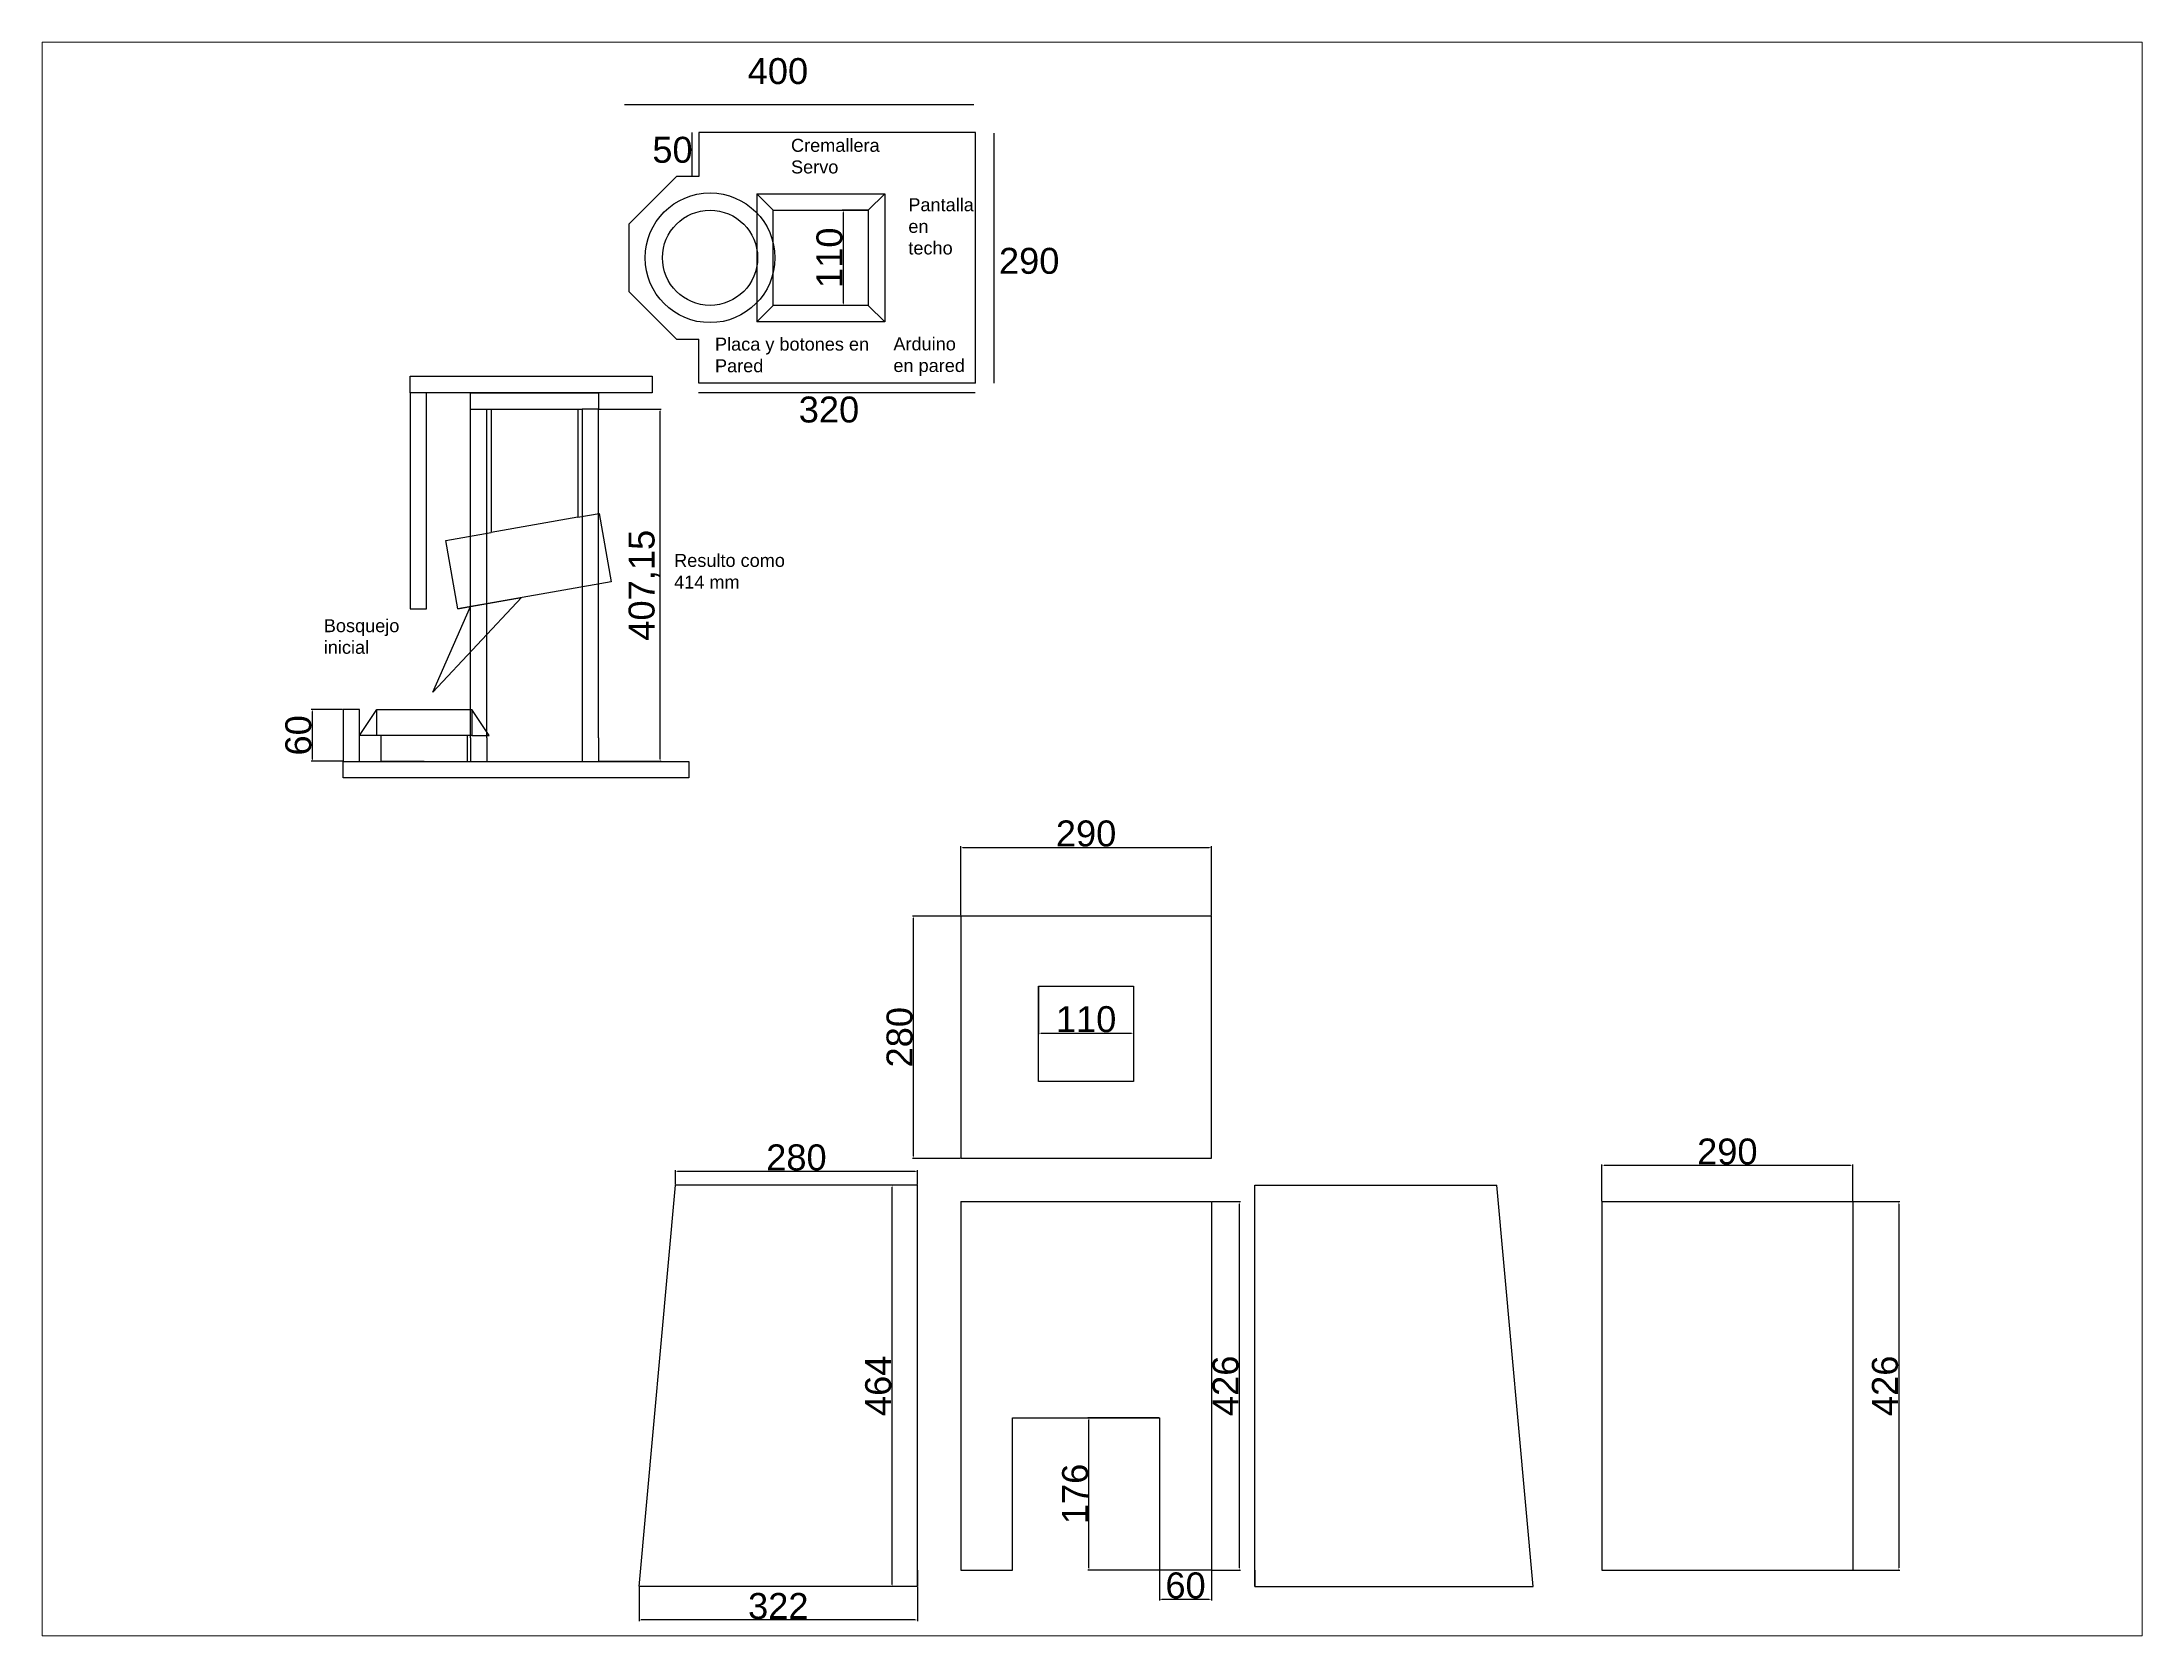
# Paper-space layout 'Layout1' of a CAD drawing. Header units: millimetres. Extents: x 26 to 231, y 20 to 176.
# The model-space entities are those that its viewports show. They can reach past a viewport. Long polylines and large blocks are cut down to what shows.
import ezdxf

# ---------------------------------------------------------------- set-up
doc = ezdxf.new("R2010")
doc.units = ezdxf.units.MM
for name, color, linetype in [('Chasis', 30, 'Continuous'), ('Cotas', 4, 'Continuous'), ('Elemento', 3, 'Continuous'), ('Mecanismo', 7, 'Continuous'), ('Vigas madera', 2, 'Continuous')]:
    doc.layers.add(name, color=color, linetype=linetype)
doc.styles.get("Standard").update_dxf_attribs({"font": 'arial.ttf'})
doc.dimstyles.new('ISO-25', dxfattribs={"dimtxt": 2.5, "dimasz": 2.5, "dimexe": 1.25, "dimexo": 0.625, "dimtad": 1, "dimtxsty": 'Standard', "dimcen": 2.5, "dimadec": 0, "dimazin": 0, "dimtfac": 1, "dimtmove": 0, "dimatfit": 3, "dimfxl": 1, "dimarcsym": 0})

# ---------------------------------------------------------------- blocks, each defined once
blk = doc.blocks.new('*D1')
at = {"layer": 'Cotas', "color": 0, "lineweight": -2, "transparency": 16777216}
for p, q in [((148.6, 380), (220.5, 380)), ((219.2, -24.6), (219.2, 377.5)), ((148.6, -27.1), (220.5, -27.1))]:
    blk.add_line(p, q, dxfattribs=at)
at = {"layer": 'Cotas', "color": 0, "transparency": 16777216}
for points in [[(218.8, 377.5), (219.6, 377.5), (219.2, 380)], [(218.8, -24.6), (219.6, -24.6), (219.2, -27.1)]]:
    blk.add_solid(points, dxfattribs=at)
at = {"layer": 'Defpoints', "color": 0, "transparency": 16777216}
for p in [(148, 380), (219.2, 380), (148, -27.1)]:
    blk.add_point(p, dxfattribs=at)
at = {"layer": 'Cotas', "color": 0, "transparency": 16777216, "insert": (200.6, 176.4), "char_height": 2.5, "attachment_point": 5, "rotation": 90}
blk.add_mtext('{\\H12x;407,15}', dxfattribs=at)
blk = doc.blocks.new('*D4')
at = {"layer": 'Cotas', "color": 0, "lineweight": -2, "transparency": 16777216}
for p, q in [((459.4, 610), (429.9, 610)), ((431.2, 502.5), (431.2, 607.5)), ((459.4, 500), (429.9, 500))]:
    blk.add_line(p, q, dxfattribs=at)
at = {"layer": 'Cotas', "color": 0, "transparency": 16777216}
for points in [[(430.8, 607.5), (431.6, 607.5), (431.2, 610)], [(430.8, 502.5), (431.6, 502.5), (431.2, 500)]]:
    blk.add_solid(points, dxfattribs=at)
at = {"layer": 'Defpoints', "color": 0, "transparency": 16777216}
for p in [(431.2, 610), (460, 610), (460, 500)]:
    blk.add_point(p, dxfattribs=at)
at = {"layer": 'Cotas', "color": 0, "transparency": 16777216, "insert": (415.2, 555), "char_height": 2.5, "attachment_point": 5, "rotation": 90}
blk.add_mtext('{\\H12x;110}', dxfattribs=at)
blk = doc.blocks.new('*D5')
at = {"layer": 'Cotas', "color": 0, "lineweight": -2, "transparency": 16777216}
for p, q in [((-148.1, 32.9), (-184.3, 32.9)), ((-183, 30.4), (-183, -24.6)), ((-148.1, -27.1), (-184.3, -27.1))]:
    blk.add_line(p, q, dxfattribs=at)
at = {"layer": 'Cotas', "color": 0, "transparency": 16777216}
for points in [[(-183.5, 30.4), (-182.6, 30.4), (-183, 32.9)], [(-183.5, -24.6), (-182.6, -24.6), (-183, -27.1)]]:
    blk.add_solid(points, dxfattribs=at)
at = {"layer": 'Defpoints', "color": 0, "transparency": 16777216}
for p in [(-147.4, 32.9), (-183, -27.1), (-147.4, -27.1)]:
    blk.add_point(p, dxfattribs=at)
at = {"layer": 'Cotas', "color": 0, "transparency": 16777216, "insert": (-199, 2.9), "char_height": 2.5, "attachment_point": 5, "rotation": 90}
blk.add_mtext('{\\H12x;60}', dxfattribs=at)
blk = doc.blocks.new('*D6')
at = {"layer": 'Cotas', "color": 0, "lineweight": -2, "transparency": 16777216}
for p, q in [((656.9, -287.7), (656.9, -342.6)), ((766.9, -287.7), (766.9, -342.6)), ((659.4, -341.4), (764.4, -341.4))]:
    blk.add_line(p, q, dxfattribs=at)
at = {"layer": 'Cotas', "color": 0, "transparency": 16777216}
for points in [[(659.4, -341), (659.4, -341.8), (656.9, -341.4)], [(764.4, -341), (764.4, -341.8), (766.9, -341.4)]]:
    blk.add_solid(points, dxfattribs=at)
at = {"layer": 'Defpoints', "color": 0, "transparency": 16777216}
for p in [(656.9, -287.1), (766.9, -287.1), (766.9, -341.4)]:
    blk.add_point(p, dxfattribs=at)
at = {"layer": 'Cotas', "color": 0, "transparency": 16777216, "insert": (711.9, -325.4), "char_height": 2.5, "attachment_point": 5}
blk.add_mtext('{\\H12x;110}', dxfattribs=at)
blk = doc.blocks.new('*D7')
at = {"layer": 'Cotas', "color": 0, "lineweight": -2, "transparency": 16777216}
for p, q in [((566.3, -206.1), (511, -206.1)), ((512.2, -483.6), (512.2, -208.6)), ((566.3, -486.1), (511, -486.1))]:
    blk.add_line(p, q, dxfattribs=at)
at = {"layer": 'Cotas', "color": 0, "transparency": 16777216}
for points in [[(511.8, -208.6), (512.7, -208.6), (512.2, -206.1)], [(511.8, -483.6), (512.7, -483.6), (512.2, -486.1)]]:
    blk.add_solid(points, dxfattribs=at)
at = {"layer": 'Defpoints', "color": 0, "transparency": 16777216}
for p in [(512.2, -206.1), (566.9, -206.1), (566.9, -486.1)]:
    blk.add_point(p, dxfattribs=at)
at = {"layer": 'Cotas', "color": 0, "transparency": 16777216, "insert": (496.3, -346.1), "char_height": 2.5, "attachment_point": 5, "rotation": 90}
blk.add_mtext('{\\H12x;280}', dxfattribs=at)
blk = doc.blocks.new('*D8')
at = {"layer": 'Cotas', "color": 0, "lineweight": -2, "transparency": 16777216}
for p, q in [((566.9, -205.5), (566.9, -125.4)), ((569.4, -126.6), (854.4, -126.6)), ((856.9, -205.5), (856.9, -125.4))]:
    blk.add_line(p, q, dxfattribs=at)
at = {"layer": 'Cotas', "color": 0, "transparency": 16777216}
for points in [[(569.4, -126.2), (569.4, -127), (566.9, -126.6)], [(854.4, -126.2), (854.4, -127), (856.9, -126.6)]]:
    blk.add_solid(points, dxfattribs=at)
at = {"layer": 'Defpoints', "color": 0, "transparency": 16777216}
for p in [(856.9, -126.6), (566.9, -206.1), (856.9, -206.1)]:
    blk.add_point(p, dxfattribs=at)
at = {"layer": 'Cotas', "color": 0, "transparency": 16777216, "insert": (711.9, -110.7), "char_height": 2.5, "attachment_point": 5}
blk.add_mtext('{\\H12x;290}', dxfattribs=at)
blk = doc.blocks.new('*D9')
at = {"layer": 'Cotas', "color": 0, "lineweight": -2, "transparency": 16777216}
for p, q in [((857.5, -536.1), (890.5, -536.1)), ((889.3, -959.6), (889.3, -538.6)), ((857.5, -962.1), (890.5, -962.1))]:
    blk.add_line(p, q, dxfattribs=at)
at = {"layer": 'Cotas', "color": 0, "transparency": 16777216}
for points in [[(888.9, -538.6), (889.7, -538.6), (889.3, -536.1)], [(888.9, -959.6), (889.7, -959.6), (889.3, -962.1)]]:
    blk.add_solid(points, dxfattribs=at)
at = {"layer": 'Defpoints', "color": 0, "transparency": 16777216}
for p in [(856.9, -536.1), (889.3, -536.1), (856.9, -962.1)]:
    blk.add_point(p, dxfattribs=at)
at = {"layer": 'Cotas', "color": 0, "transparency": 16777216, "insert": (873.3, -749.1), "char_height": 2.5, "attachment_point": 5, "rotation": 90}
blk.add_mtext('{\\H12x;426}', dxfattribs=at)
blk = doc.blocks.new('*D10')
at = {"layer": 'Cotas', "color": 0, "lineweight": -2, "transparency": 16777216}
for p, q in [((796.3, -786.1), (714, -786.1)), ((715.2, -959.6), (715.2, -788.6)), ((796.3, -962.1), (714, -962.1))]:
    blk.add_line(p, q, dxfattribs=at)
at = {"layer": 'Cotas', "color": 0, "transparency": 16777216}
for points in [[(714.8, -788.6), (715.6, -788.6), (715.2, -786.1)], [(714.8, -959.6), (715.6, -959.6), (715.2, -962.1)]]:
    blk.add_solid(points, dxfattribs=at)
at = {"layer": 'Defpoints', "color": 0, "transparency": 16777216}
for p in [(715.2, -786.1), (796.9, -786.1), (796.9, -962.1)]:
    blk.add_point(p, dxfattribs=at)
at = {"layer": 'Cotas', "color": 0, "transparency": 16777216, "insert": (699.3, -874.1), "char_height": 2.5, "attachment_point": 5, "rotation": 90}
blk.add_mtext('{\\H12x;176}', dxfattribs=at)
blk = doc.blocks.new('*D11')
at = {"layer": 'Cotas', "color": 0, "lineweight": -2, "transparency": 16777216}
for p, q in [((796.9, -962.7), (796.9, -997.2)), ((856.9, -962.7), (856.9, -997.2)), ((854.4, -996), (799.4, -996))]:
    blk.add_line(p, q, dxfattribs=at)
at = {"layer": 'Cotas', "color": 0, "transparency": 16777216}
for points in [[(799.4, -995.5), (799.4, -996.4), (796.9, -996)], [(854.4, -995.5), (854.4, -996.4), (856.9, -996)]]:
    blk.add_solid(points, dxfattribs=at)
at = {"layer": 'Defpoints', "color": 0, "transparency": 16777216}
for p in [(796.9, -962.1), (856.9, -962.1), (796.9, -996)]:
    blk.add_point(p, dxfattribs=at)
at = {"layer": 'Cotas', "color": 0, "transparency": 16777216, "insert": (826.9, -980), "char_height": 2.5, "attachment_point": 5}
blk.add_mtext('{\\H12x;60}', dxfattribs=at)
blk = doc.blocks.new('*D12')
at = {"layer": 'Cotas', "color": 0, "lineweight": -2, "transparency": 16777216}
for p, q in [((516.3, -517.1), (486.3, -517.1)), ((487.5, -978.6), (487.5, -519.6)), ((516.3, -981.1), (486.3, -981.1))]:
    blk.add_line(p, q, dxfattribs=at)
at = {"layer": 'Cotas', "color": 0, "transparency": 16777216}
for points in [[(487.1, -519.6), (487.9, -519.6), (487.5, -517.1)], [(487.1, -978.6), (487.9, -978.6), (487.5, -981.1)]]:
    blk.add_solid(points, dxfattribs=at)
at = {"layer": 'Defpoints', "color": 0, "transparency": 16777216}
for p in [(487.5, -517.1), (516.9, -517.1), (516.9, -981.1)]:
    blk.add_point(p, dxfattribs=at)
at = {"layer": 'Cotas', "color": 0, "transparency": 16777216, "insert": (471.6, -749.1), "char_height": 2.5, "attachment_point": 5, "rotation": 90}
blk.add_mtext('{\\H12x;464}', dxfattribs=at)
blk = doc.blocks.new('*D13')
at = {"layer": 'Cotas', "color": 0, "lineweight": -2, "transparency": 16777216}
for p, q in [((236.9, -516.5), (236.9, -499.9)), ((514.4, -501.2), (239.4, -501.2)), ((516.9, -516.5), (516.9, -499.9))]:
    blk.add_line(p, q, dxfattribs=at)
at = {"layer": 'Cotas', "color": 0, "transparency": 16777216}
for points in [[(239.4, -500.7), (239.4, -501.6), (236.9, -501.2)], [(514.4, -500.7), (514.4, -501.6), (516.9, -501.2)]]:
    blk.add_solid(points, dxfattribs=at)
at = {"layer": 'Defpoints', "color": 0, "transparency": 16777216}
for p in [(236.9, -501.2), (236.9, -517.1), (516.9, -517.1)]:
    blk.add_point(p, dxfattribs=at)
at = {"layer": 'Cotas', "color": 0, "transparency": 16777216, "insert": (376.9, -485.2), "char_height": 2.5, "attachment_point": 5}
blk.add_mtext('{\\H12x;280}', dxfattribs=at)
blk = doc.blocks.new('*D14')
at = {"layer": 'Cotas', "color": 0, "lineweight": -2, "transparency": 16777216}
for p, q in [((194.9, -981.7), (194.9, -1021)), ((516.9, -981.7), (516.9, -1021)), ((514.4, -1019.8), (197.4, -1019.8))]:
    blk.add_line(p, q, dxfattribs=at)
at = {"layer": 'Cotas', "color": 0, "transparency": 16777216}
for points in [[(197.4, -1019.4), (197.4, -1020.2), (194.9, -1019.8)], [(514.4, -1019.4), (514.4, -1020.2), (516.9, -1019.8)]]:
    blk.add_solid(points, dxfattribs=at)
at = {"layer": 'Defpoints', "color": 0, "transparency": 16777216}
for p in [(194.9, -981.1), (516.9, -981.1), (194.9, -1019.8)]:
    blk.add_point(p, dxfattribs=at)
at = {"layer": 'Cotas', "color": 0, "transparency": 16777216, "insert": (355.9, -1003.8), "char_height": 2.5, "attachment_point": 5}
blk.add_mtext('{\\H12x;322}', dxfattribs=at)
blk = doc.blocks.new('*D15')
at = {"layer": 'Cotas', "color": 0, "lineweight": -2, "transparency": 16777216}
for p, q in [((1308.5, -535.5), (1308.5, -493.1)), ((1596, -494.4), (1311, -494.4)), ((1598.5, -535.5), (1598.5, -493.1))]:
    blk.add_line(p, q, dxfattribs=at)
at = {"layer": 'Cotas', "color": 0, "transparency": 16777216}
for points in [[(1311, -493.9), (1311, -494.8), (1308.5, -494.4)], [(1596, -493.9), (1596, -494.8), (1598.5, -494.4)]]:
    blk.add_solid(points, dxfattribs=at)
at = {"layer": 'Defpoints', "color": 0, "transparency": 16777216}
for p in [(1308.5, -494.4), (1308.5, -536.1), (1598.5, -536.1)]:
    blk.add_point(p, dxfattribs=at)
at = {"layer": 'Cotas', "color": 0, "transparency": 16777216, "insert": (1453.5, -478.4), "char_height": 2.5, "attachment_point": 5}
blk.add_mtext('{\\H12x;290}', dxfattribs=at)
blk = doc.blocks.new('*D16')
at = {"layer": 'Cotas', "color": 0, "lineweight": -2, "transparency": 16777216}
for p, q in [((1599.1, -536.1), (1653.1, -536.1)), ((1651.8, -538.6), (1651.8, -959.6)), ((1599.1, -962.1), (1653.1, -962.1))]:
    blk.add_line(p, q, dxfattribs=at)
at = {"layer": 'Cotas', "color": 0, "transparency": 16777216}
for points in [[(1651.4, -538.6), (1652.2, -538.6), (1651.8, -536.1)], [(1651.4, -959.6), (1652.2, -959.6), (1651.8, -962.1)]]:
    blk.add_solid(points, dxfattribs=at)
at = {"layer": 'Defpoints', "color": 0, "transparency": 16777216}
for p in [(1598.5, -536.1), (1598.5, -962.1), (1651.8, -962.1)]:
    blk.add_point(p, dxfattribs=at)
at = {"layer": 'Cotas', "color": 0, "transparency": 16777216, "insert": (1635.9, -749.1), "char_height": 2.5, "attachment_point": 5, "rotation": 90}
blk.add_mtext('{\\H12x;426}', dxfattribs=at)

msp = doc.modelspace()

# ---------------------------------------------------------------- linework, layer by layer
at = {"layer": 'Chasis'}
for p, q in [((584, 700), (264, 700)), ((264, 700), (264, 649)), ((583.846, 410.012), (584, 700)), ((263.846, 410.012), (263.997, 461)), ((-70, 399), (-70, 418)), ((-70, 418), (210, 418)), ((210, 418), (210, 399)), ((0, 399), (-70, 399)), ((-70, 399), (-70, 149)), ((-51, 149), (-51, 399)), ((210, 399), (0, 399)), ((583.846, 410.012), (263.846, 410.012)), ((-70, 149), (-51, 149)), ((-128.441, 32.853), (-147.441, 32.853)), ((-147.441, 32.853), (-147.441, -27.147)), ((-128.441, 2.853), (-128.441, 32.853)), ((-128.441, -27.147), (-128.441, 2.853)), ((-147.441, -27.147), (252.559, -27.147)), ((-147.441, -46.147), (-147.441, -27.147)), ((252.559, -46.147), (-147.441, -46.147)), ((252.559, -27.147), (252.559, -46.147)), ((856.878, -206.094), (566.878, -206.094)), ((566.878, -206.094), (566.878, -486.094)), ((856.878, -486.094), (856.878, -206.094)), ((656.878, -397.094), (656.878, -287.094)), ((656.878, -287.094), (766.878, -287.094)), ((766.878, -287.094), (766.878, -397.094)), ((766.878, -397.094), (656.878, -397.094)), ((566.878, -486.094), (856.878, -486.094)), ((194.878, -981.094), (236.878, -517.094)), ((516.878, -517.094), (236.878, -517.094)), ((516.878, -536.094), (516.878, -517.094)), ((516.878, -981.094), (516.878, -517.094)), ((906.878, -536.094), (906.878, -517.094)), ((906.878, -981.094), (906.878, -517.094)), ((906.878, -517.094), (1186.878, -517.094)), ((1228.878, -981.094), (1186.878, -517.094)), ((566.878, -536.094), (566.878, -962.094)), ((566.878, -536.094), (856.878, -536.094)), ((856.878, -536.094), (856.878, -962.094)), ((1308.517, -536.094), (1308.517, -962.094)), ((1308.517, -536.094), (1598.517, -536.094)), ((1598.517, -536.094), (1598.517, -962.094)), ((626.878, -962.094), (626.878, -786.094)), ((626.878, -786.094), (796.878, -786.094)), ((796.878, -786.094), (796.878, -962.094)), ((516.878, -962.094), (516.878, -981.094)), ((566.878, -962.094), (626.878, -962.094)), ((856.878, -962.094), (796.878, -962.094)), ((906.878, -962.094), (906.878, -981.094)), ((1308.517, -962.094), (1598.517, -962.094)), ((516.878, -981.094), (194.878, -981.094)), ((906.878, -981.094), (1228.878, -981.094))]:
    msp.add_line(p, q, dxfattribs=at)
msp.add_lwpolyline([(264, 649), (238.064, 649), (183, 593.936), (183, 516.064), (238.064, 461), (263.997, 461)], dxfattribs=at)
at = {"layer": 'Cotas'}
for p, q in [((582.119, 731.68), (177.993, 731.68)), ((255.874, 699.741), (255.874, 649)), ((605.573, 409.869), (605.573, 698.893)), ((263.814, 399.153), (583.719, 399.153))]:
    msp.add_line(p, q, dxfattribs=at)
at = {"layer": 'Elemento'}
for p, q in [((24, 380), (74, 380)), ((24, 380), (24, 237.367)), ((74, 380), (124, 380)), ((124, 380), (124, 255)), ((124, 255), (24, 237.367)), ((124, 255), (148.62, 259.341)), ((148.62, 259.341), (162.512, 180.557)), ((-28.645, 228.085), (24, 237.367)), ((-14.753, 149.3), (-28.645, 228.085)), ((162.512, 180.557), (-14.753, 149.3)), ((-43.441, 52.853), (59.107, 162.324)), ((-43.441, 52.853), (0.019, 151.905)), ((-14.753, 149.3), (0.019, 151.905)), ((0.019, 151.905), (59.107, 162.324)), ((-128.441, 2.853), (-108.441, 32.853)), ((-108.441, 32.853), (-53.441, 32.853)), ((-108.441, 2.853), (-108.441, 32.853)), ((-53.441, 32.853), (1.559, 32.853)), ((1.559, 32.853), (1.559, 2.853)), ((21.559, 2.853), (1.559, 32.853)), ((-108.441, 2.853), (-128.441, 2.853)), ((1.559, 2.853), (-108.441, 2.853)), ((-103.441, -27.147), (-103.441, 2.853)), ((-3.441, -27.147), (-3.441, 2.853)), ((1.559, 2.853), (21.559, 2.853)), ((-53.441, -27.147), (-103.441, -27.147)), ((-53.441, -27.147), (-3.441, -27.147))]:
    msp.add_line(p, q, dxfattribs=at)
for radius in [75, 55]:
    msp.add_circle((277, 555), radius, dxfattribs=at)
at = {"layer": 'Vigas madera'}
for p, q in [((331, 629), (331, 481)), ((331, 629), (479, 629)), ((350, 610), (331, 629)), ((350, 500), (350, 610)), ((350, 610), (460, 610)), ((460, 610), (479, 629)), ((460, 610), (460, 500)), ((479, 629), (479, 481)), ((350, 500), (331, 481)), ((460, 500), (350, 500)), ((460, 500), (479, 481)), ((479, 481), (331, 481)), ((0, 380), (0, 399)), ((0, 399), (148, 399)), ((148, 399), (148, 380)), ((0, 0), (0, 380)), ((0, 380), (19, 380)), ((19, 0), (19, 380)), ((19, 380), (129, 380)), ((19, 380), (74, 380)), ((148, 380), (129, 380)), ((129, 380), (129, 0)), ((148, 0), (148, 380)), ((0, 0), (0, -27.147)), ((19, 0), (19, -27.147)), ((129, 0), (129, -27.147)), ((148, 0), (148, -27.147))]:
    msp.add_line(p, q, dxfattribs=at)

# ---------------------------------------------------------------- texts
at = {"layer": 'Cotas', "char_height": 30, "attachment_point": 1}
for s, width, insert in [('400', 115.98122, (320.531, 785.842)), ('50', 45.56557, (210.255, 694.866)), ('290', 84.62177, (611.119, 566.47)), ('320', 92.06101, (379.571, 394.585))]:
    msp.add_mtext_dynamic_manual_height_columns(s, width=width, gutter_width=12.5, heights=[0], dxfattribs=dict(at, insert=insert))
at = {"layer": 'Mecanismo', "char_height": 15, "attachment_point": 1}
for s, width, insert in [('Cremallera\\PServo', 121.66042, (370.647, 692.497)), ('Pantalla\\Pen techo', 71.99096, (506.328, 623.816)), ('Placa y botones en\\PPared', 182.99776, (282.724, 462.675)), ('Arduino\\Pen pared', 85.40975, (489.045, 462.962)), ('Resulto como 414 mm', 143.76951, (235.472, 212.629)), ('Bosquejo inicial', 136.8776, (-169.669, 137.183))]:
    msp.add_mtext_dynamic_manual_height_columns(s, width=width, gutter_width=12.5, heights=[0], dxfattribs=dict(at, insert=insert))

# ---------------------------------------------------------------- dimensions: what is measured, and where the dimension line sits
at = {"layer": 'Cotas'}
for base, p1, p2, picture, middle in [((431.178, 610), (460, 500), (460, 610), '*D4', (415.236, 555)), ((219.232, 380), (148, -27.147), (148, 380), '*D1', (200.578, 176.427)), ((-183.046, -27.147), (-147.441, 32.853), (-147.441, -27.147), '*D5', (-198.988, 2.853)), ((512.241, -206.094), (566.878, -486.094), (566.878, -206.094), '*D7', (496.299, -346.094)), ((487.522, -517.094), (516.878, -981.094), (516.878, -517.094), '*D12', (471.58, -749.094)), ((889.276, -536.094), (856.878, -962.094), (856.878, -536.094), '*D9', (873.334, -749.094)), ((1651.814, -962.094), (1598.517, -536.094), (1598.517, -962.094), '*D16', (1635.871, -749.094)), ((715.218, -786.094), (796.878, -962.094), (796.878, -786.094), '*D10', (699.276, -874.094))]:
    dim = msp.add_linear_dim(base=base, p1=p1, p2=p2, angle=90, text='{\\H12x;<>}', dimstyle='ISO-25', dxfattribs=at)
    dim.commit()
    dim.dimension.update_dxf_attribs({"geometry": picture, "text_midpoint": middle})
for base, p1, p2, picture, middle in [((856.878, -126.616), (566.878, -206.094), (856.878, -206.094), '*D8', (711.878, -110.674)), ((766.878, -341.376), (656.878, -287.094), (766.878, -287.094), '*D6', (711.878, -325.434)), ((236.878, -501.16), (516.878, -517.094), (236.878, -517.094), '*D13', (376.878, -485.218)), ((1308.517, -494.364), (1598.517, -536.094), (1308.517, -536.094), '*D15', (1453.517, -478.422)), ((796.878, -995.965), (856.878, -962.094), (796.878, -962.094), '*D11', (826.878, -980.023)), ((194.878, -1019.792), (516.878, -981.094), (194.878, -981.094), '*D14', (355.878, -1003.839))]:
    dim = msp.add_linear_dim(base=base, p1=p1, p2=p2, text='{\\H12x;<>}', dimstyle='ISO-25', dxfattribs=at)
    dim.commit()
    dim.dimension.update_dxf_attribs({"geometry": picture, "text_midpoint": middle})

psp = doc.layouts.get("Layout1")

# ---------------------------------------------------------------- viewports
at = {"layer": 'Mecanismo'}
psp.add_viewport(center=(128.5, 97.5), size=(205.6, 156), view_center_point=(718.718, -116.928), view_height=1842.72793, dxfattribs=at)

doc.saveas('drawing.dxf')
